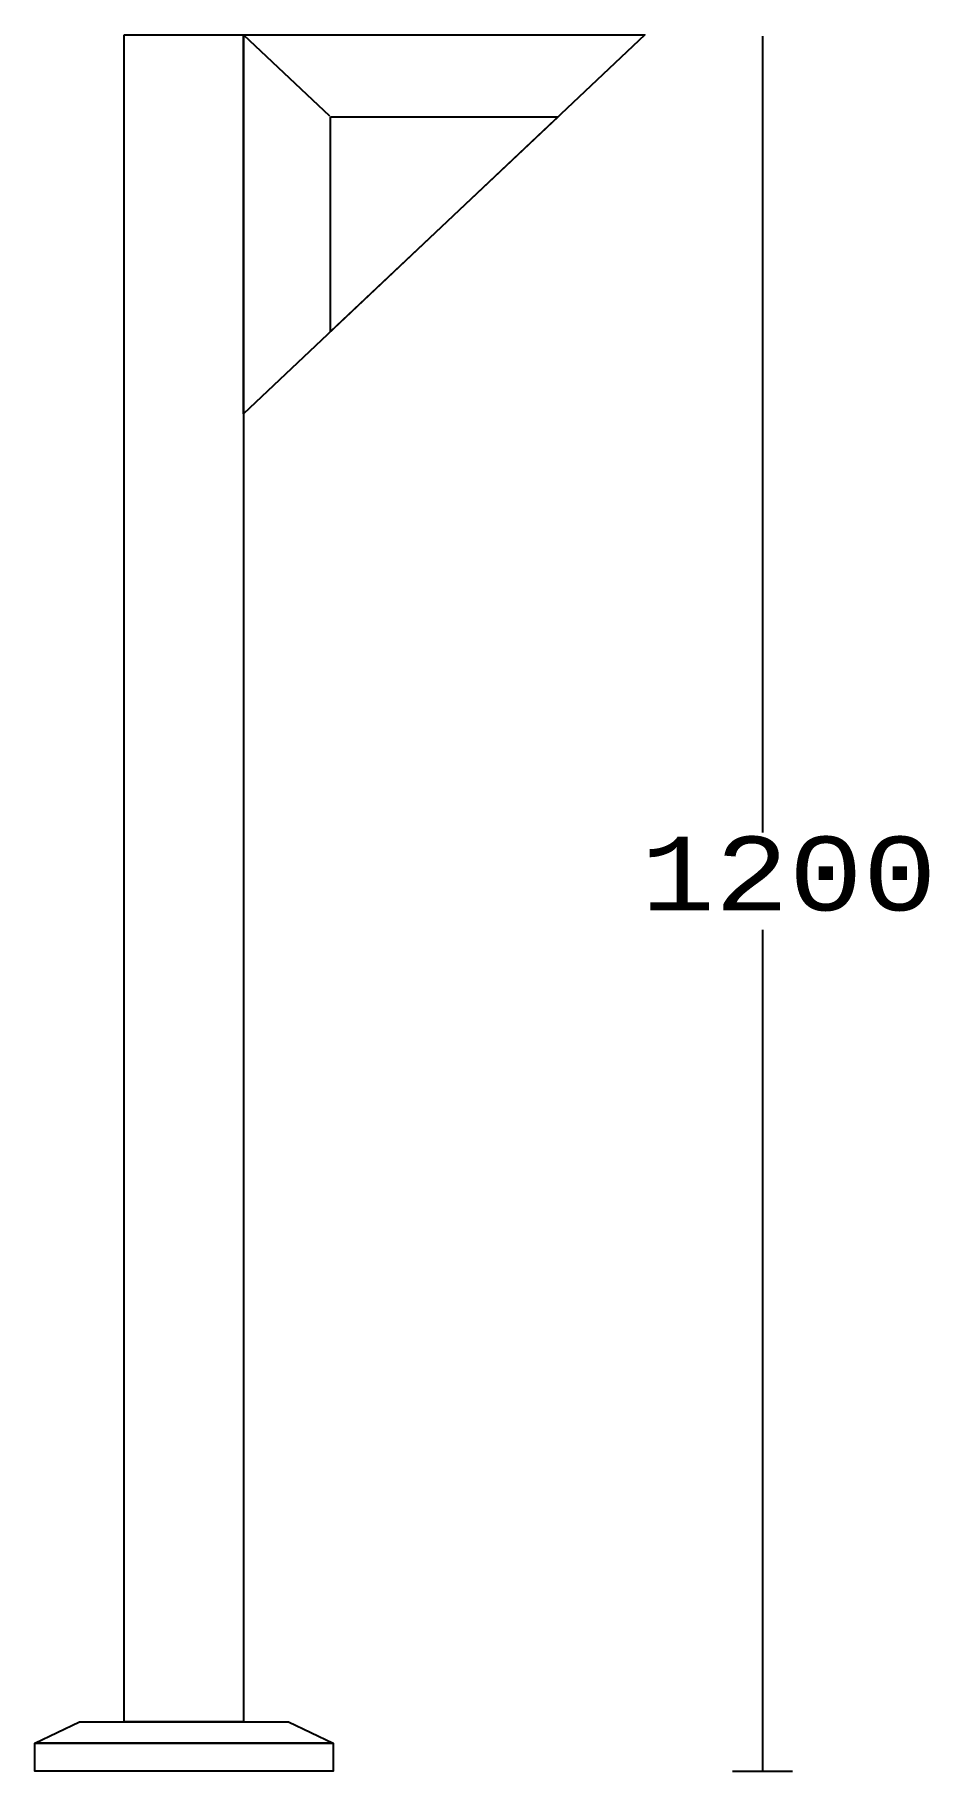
# Model space of a CAD drawing. Extents: x 0 to 110, y 0 to 213.
import ezdxf

# ---------------------------------------------------------------- set-up
doc = ezdxf.new("R2010")
doc.units = 0
doc.layers.add('LIVELLO_1', color=160, linetype='Continuous')
doc.styles.add('STD', font='txt')

# ---------------------------------------------------------------- blocks, each defined once
blk = doc.blocks.new('AI9-BLK1')
at = {"layer": 'LIVELLO_1', "color": 7}
for p, q in [((-40.616728, 59.841653), (-40.616728, 106.189384)), ((-26.005906, 106.189384), (-15.489235, 96.258896)), ((4.082697, 106.189384), (11.386471, 106.189384)), ((37.459987, 106.029704), (37.459987, 8.614634)), ((37.459987, -3.296784), (37.459987, -106.189384)), ((33.784243, -106.189384), (41.13556, -106.189384))]:
    blk.add_line(p, q, dxfattribs=at)
for points in [[(-40.616728, 106.189384), (-26.005906, 106.189384), (-26.005906, -100.153921), (-40.616728, -100.153921)], [(-26.005906, 106.189384), (23.07258, 106.189384), (-26.005906, 59.841653)], [(-15.375031, 96.161917), (12.454795, 96.161917), (-15.375031, 69.879283)], [(-46.076171, -100.153921), (-20.527343, -100.153921), (-15.048608, -102.741188), (-51.554734, -102.741188)], [(-51.554734, -102.741188), (-15.048608, -102.741188), (-15.048608, -106.189384), (-51.554734, -106.189384)]]:
    blk.add_lwpolyline(points, close=True, dxfattribs=at)
at = {"layer": 'LIVELLO_1', "color": 7, "insert": (22.573213, 8.125229), "char_height": 9.032495, "attachment_point": 1, "style": 'STD'}
blk.add_mtext('\\fCourier|b0|i0;\\H9.0325;\\C7;1200', dxfattribs=at)

msp = doc.modelspace()

# ---------------------------------------------------------------- block references
at = {"layer": 'LIVELLO_1', "color": 7}
msp.add_blockref('AI9-BLK1', (51.708386, 106.343035), dxfattribs=at)

doc.saveas('drawing.dxf')
